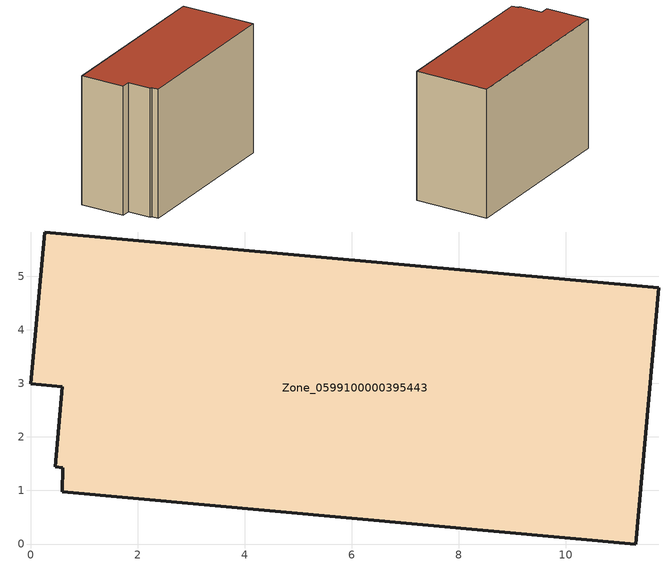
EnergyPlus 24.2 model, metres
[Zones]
Zone_0599100000395443
 floor ground (C_G): 11.74,4.79 11.3,0 0.59,0.97 0.6,1.42 0.46,1.44 0.59,2.94 0,2.99 0.26,5.83 z0
 wall outside (C_F): 11.3,0 11.74,4.79 0.26,5.83 0,2.99 0.59,2.94 0.46,1.44 0.6,1.42 0.59,0.97 11.3,0 z0:8.37
 roof outside (C_R): 0.59,2.94 0.46,1.44 0.6,1.42 0.59,0.97 11.3,0 11.74,4.79 0.26,5.83 0,2.99 z8.37
[BUILDING]
Pand.0599100000395443: North Axis=0; Terrain=City; Loads Convergence Tolerance Value=0.04; Temperature Convergence Tolerance Value=0.4; Solar Distribution=FullExterior; Maximum Number of Warmup Days=25; Minimum Number of Warmup Days=1
[Site:Location]
Rotterdam.The.Hague.AP_ZH_NLD Design_Conditions: Latitude=51.96; Longitude=4.45; Time Zone=1; Elevation=-4.5
[SITE:GROUNDTEMPERATURE:BUILDINGSURFACE]
18, 18, 18, 18, 18, 18, 18, 18, 18, 18, 18, 18
[MATERIAL] Thermal Absorptance=0.9; Solar Absorptance=0.7; Visible Absorptance=0.7
Name | Roughness | Thickness | Conductivity | Density | Specific Heat
G.TI.1992-2005 | MediumSmooth | 0.15 | 0.06 | 540 | 1210
F.TI.1992-2005 | Rough | 0.3 | 0.12 | 1920 | 840
R.TI.1992-2005 | MediumRough | 0.2 | 0.08 | 1500 | 1000
[CONSTRUCTION]
C_G: G.TI.1992-2005
C_F: F.TI.1992-2005
C_R: R.TI.1992-2005
[ZONE]
Zone_0599100000395443: Type=1; Multiplier=1; Ceiling Height=Autocalculate; Volume=Autocalculate; Floor Area=autocalculate; Part of Total Floor Area=Yes
[ZONEINFILTRATION:DESIGNFLOWRATE]
Infil_Zone_0599100000395443: Zone or ZoneList or Space or SpaceList=Zone_0599100000395443; Schedule=AlwaysOn; Design Flow Rate Calculation Method=Flow/Area; Flow Rate per Floor Area=0.0015; Constant Term Coefficient=1; Temperature Term Coefficient=0; Velocity Term Coefficient=0; Velocity Squared Term Coefficient=0
[HVACTEMPLATE:ZONE:IDEALLOADSAIRSYSTEM]
Zone_0599100000395443: Maximum Heating Supply Air Temperature=50; Minimum Cooling Supply Air Temperature=13; Maximum Heating Supply Air Humidity Ratio=0.0156; Minimum Cooling Supply Air Humidity Ratio=0.0077; Heating Limit=NoLimit; Cooling Limit=NoLimit; Dehumidification Control Type=ConstantSensibleHeatRatio; Cooling Sensible Heat Ratio=0.7; Dehumidification Setpoint=60; Humidification Control Type=None; Humidification Setpoint=30; Outdoor Air Method=None; Outdoor Air Flow Rate per Person=0.00944; Outdoor Air Flow Rate per Zone Floor Area=0; Outdoor Air Flow Rate per Zone=0; Demand Controlled Ventilation Type=None; Outdoor Air Economizer Type=NoEconomizer; Heat Recovery Type=None; Sensible Heat Recovery Effectiveness=0.7; Latent Heat Recovery Effectiveness=0.65
[ZONECONTROL:THERMOSTAT]
ThermostatControl_Zone_0599100000395443: Zone or ZoneList=Zone_0599100000395443; Control Type Schedule=DualSetpointControlType; Control 1=Thermostat_Zone_0599100000395443; Temperature Difference Between Cutout And Setpoint=0
[THERMOSTATSETPOINT:DUALSETPOINT]
Thermostat_Zone_0599100000395443: Heating Setpoint Temperature Schedule=HeatingSetpoint_Zone_0599100000395443; Cooling Setpoint Temperature Schedule=CoolingSetpoint_Zone_0599100000395443
[SCHEDULE:COMPACT]
HeatingSetpoint_Zone_0599100000395443: Through: 12/31, For: AllDays, Until: 24:00, 21
CoolingSetpoint_Zone_0599100000395443: Through: 12/31, For: AllDays, Until: 24:00, 24
DualSetpointControlType: Through: 12/31, For: AllDays, Until: 24:00, 4
AlwaysOn: Through: 12/31, For: AllDays, Until: 24:00, 1
